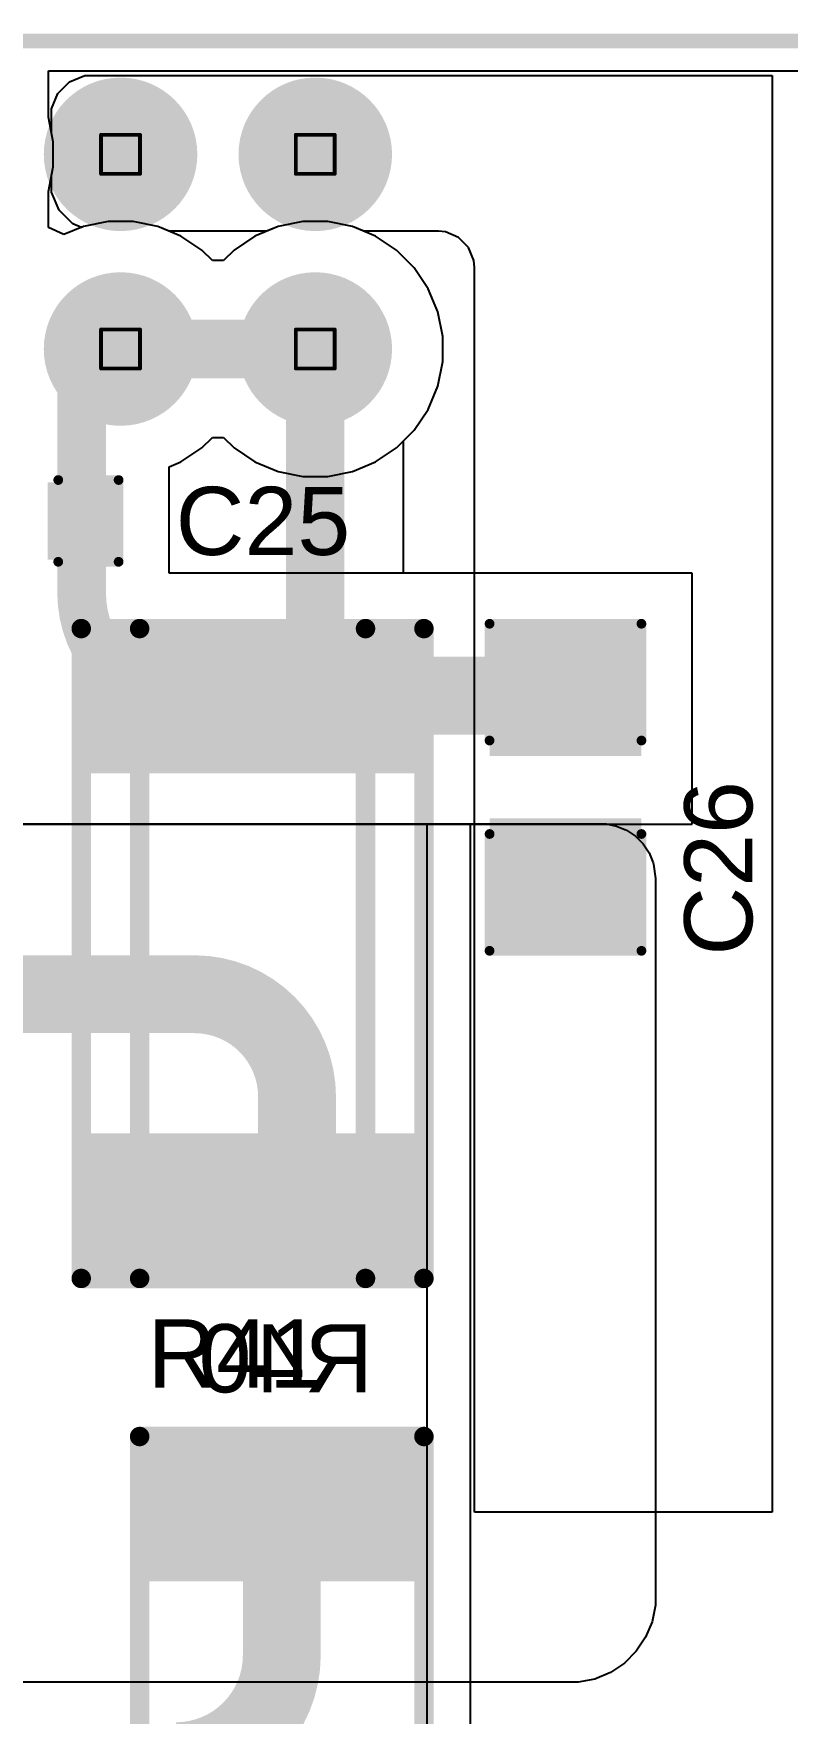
# Model space of a CAD drawing. Header units: inches. Extents: x 0 to 276, y 0 to 124.
# Drawn here: x 65.3 to 75.13, y 42.93 to 64.85 of the extents above; entities that cross this region are included whole.
import ezdxf

# ---------------------------------------------------------------- set-up
doc = ezdxf.new("R2010")
doc.units = ezdxf.units.IN
for name, color, linetype in [('Board Outline', 216, 'Continuous'), ('Bottom Layer', 5, 'Continuous'), ('Bottom Overlay', 54, 'Continuous'), ('Bottom Paste', 16, 'Continuous'), ('Bottom Solder', 6, 'Continuous'), ('Drill Drawing', 1, 'Continuous'), ('Multi-Layer', 9, 'Continuous'), ('Pad Holes', 156, 'Continuous'), ('Top Layer', 1, 'Continuous'), ('Top Overlay', 2, 'Continuous'), ('Top Paste', 8, 'Continuous'), ('Top Solder', 216, 'Continuous')]:
    doc.layers.add(name, color=color, linetype=linetype)
doc.styles.add('Arial', font='', dxfattribs={"height": 0.2})
doc.styles.get('Arial').set_extended_font_data('Arial')

# ---------------------------------------------------------------- blocks, each defined once
blk = doc.blocks.new('SFH11_PBPC_D12_RA_BK_10')
at = {"layer": 'Bottom Layer'}
h = blk.add_hatch(color=5, dxfattribs=at)
edge = h.paths.add_edge_path()
edge.add_arc((-13.97, 1.27000254), 0.8999982, 0, 360)
h = blk.add_hatch(color=5, dxfattribs=at)
edge = h.paths.add_edge_path()
edge.add_arc((-11.43, 1.27000254), 0.8999982, 0, 360)
h = blk.add_hatch(color=5, dxfattribs=at)
edge = h.paths.add_edge_path()
edge.add_arc((-13.97, -1.26999492), 0.8999982, 0, 360)
h = blk.add_hatch(color=5, dxfattribs=at)
edge = h.paths.add_edge_path()
edge.add_arc((-11.42999746, -1.26999492), 0.8999982, 0, 360)
at = {"layer": 'Bottom Solder'}
h = blk.add_hatch(color=6, dxfattribs=at)
edge = h.paths.add_edge_path()
edge.add_arc((-13.97, 1.27000254), 1.0015982, 0, 360)
h = blk.add_hatch(color=6, dxfattribs=at)
edge = h.paths.add_edge_path()
edge.add_arc((-11.43, 1.27000254), 1.0015982, 0, 360)
h = blk.add_hatch(color=6, dxfattribs=at)
edge = h.paths.add_edge_path()
edge.add_arc((-13.97, -1.26999492), 1.0015982, 0, 360)
h = blk.add_hatch(color=6, dxfattribs=at)
edge = h.paths.add_edge_path()
edge.add_arc((-11.42999746, -1.26999492), 1.0015982, 0, 360)
at = {"layer": 'Multi-Layer'}
h = blk.add_hatch(color=9, dxfattribs=at)
edge = h.paths.add_edge_path()
edge.add_arc((-13.97, 1.27000254), 0.8999982, 0, 360)
h = blk.add_hatch(color=9, dxfattribs=at)
edge = h.paths.add_edge_path()
edge.add_arc((-11.43, 1.27000254), 0.8999982, 0, 360)
h = blk.add_hatch(color=9, dxfattribs=at)
edge = h.paths.add_edge_path()
edge.add_arc((-13.97, -1.26999492), 0.8999982, 0, 360)
h = blk.add_hatch(color=9, dxfattribs=at)
edge = h.paths.add_edge_path()
edge.add_arc((-11.42999746, -1.26999492), 0.8999982, 0, 360)
at = {"layer": 'Pad Holes'}
h = blk.add_hatch(color=7, dxfattribs=at)
edge = h.paths.add_edge_path()
edge.add_arc((-13.97, 1.27000254), 0.50999898, 0, 360)
h = blk.add_hatch(color=7, dxfattribs=at)
edge = h.paths.add_edge_path()
edge.add_arc((-11.43, 1.27000254), 0.50999898, 0, 360)
h = blk.add_hatch(color=7, dxfattribs=at)
edge = h.paths.add_edge_path()
edge.add_arc((-13.97, -1.26999492), 0.50999898, 0, 360)
h = blk.add_hatch(color=7, dxfattribs=at)
edge = h.paths.add_edge_path()
edge.add_arc((-11.42999746, -1.26999492), 0.50999898, 0, 360)
at = {"layer": 'Top Layer'}
h = blk.add_hatch(color=1, dxfattribs=at)
edge = h.paths.add_edge_path()
edge.add_arc((-13.97, 1.27000254), 0.8999982, 0, 360)
h = blk.add_hatch(color=1, dxfattribs=at)
edge = h.paths.add_edge_path()
edge.add_arc((-11.43, 1.27000254), 0.8999982, 0, 360)
h = blk.add_hatch(color=1, dxfattribs=at)
edge = h.paths.add_edge_path()
edge.add_arc((-13.97, -1.26999492), 0.8999982, 0, 360)
h = blk.add_hatch(color=1, dxfattribs=at)
edge = h.paths.add_edge_path()
edge.add_arc((-11.42999746, -1.26999492), 0.8999982, 0, 360)
at = {"layer": 'Top Solder'}
h = blk.add_hatch(color=216, dxfattribs=at)
edge = h.paths.add_edge_path()
edge.add_arc((-13.97, 1.27000254), 1.0015982, 0, 360)
h = blk.add_hatch(color=216, dxfattribs=at)
edge = h.paths.add_edge_path()
edge.add_arc((-11.43, 1.27000254), 1.0015982, 0, 360)
h = blk.add_hatch(color=216, dxfattribs=at)
edge = h.paths.add_edge_path()
edge.add_arc((-13.97, -1.26999492), 1.0015982, 0, 360)
h = blk.add_hatch(color=216, dxfattribs=at)
edge = h.paths.add_edge_path()
edge.add_arc((-11.42999746, -1.26999492), 1.0015982, 0, 360)
blk = doc.blocks.new('RES_2512_12')
at = {"layer": 'Top Layer'}
for points in [[(-4.04999825, 1.70000041), (-2.44999891, 1.70000041), (-2.44999891, -1.70000041), (-4.04999825, -1.70000041)], [(2.45000145, 1.70000041), (4.050000789999999, 1.70000041), (4.050000789999999, -1.70000041), (2.45000145, -1.70000041)]]:
    blk.add_hatch(color=1, dxfattribs=at).paths.add_polyline_path(points)
at = {"layer": 'Top Paste'}
for points in [[(-4.04999825, 1.70000041), (-2.44999891, 1.70000041), (-2.44999891, -1.70000041), (-4.04999825, -1.70000041)], [(2.45000145, 1.70000041), (4.050000789999999, 1.70000041), (4.050000789999999, -1.70000041), (2.45000145, -1.70000041)]]:
    blk.add_hatch(color=8, dxfattribs=at).paths.add_polyline_path(points)
at = {"layer": 'Top Solder'}
for points in [[(-4.15159825, 1.80160041), (-2.34839891, 1.80160041), (-2.34839891, -1.80160041), (-4.15159825, -1.80160041)], [(2.34840145, 1.80160041), (4.15160079, 1.80160041), (4.15160079, -1.80160041), (2.34840145, -1.80160041)]]:
    blk.add_hatch(color=216, dxfattribs=at).paths.add_polyline_path(points)
at = {"layer": 'Top Overlay'}
for points in [[(-4.2418, 1.8542, 0.254, 0.254, 0), (-4.2418, -1.8542, 0.254, 0.254, 0)], [(-4.2418, 1.8542, 0.254, 0.254, 0), (4.236557439999999, 1.8542, 0.254, 0.254, 0)], [(4.236557439999999, 1.8542, 0.254, 0.254, 0), (4.236557439999999, -1.8542, 0.254, 0.254, 0)], [(-4.2418, -1.8542, 0.254, 0.254, 0), (4.236557439999999, -1.8542, 0.254, 0.254, 0)]]:
    blk.add_lwpolyline(points, format="xyseb", dxfattribs=at)
for points in [[(-4.3053, 1.8542, 0.127, 0.127, 1), (-4.1783, 1.8542, 0.127, 0.127, 1)], [(-4.3053, 1.8542, 0.127, 0.127, 1), (-4.1783, 1.8542, 0.127, 0.127, 1)], [(4.17305744, 1.8542, 0.127, 0.127, 1), (4.30005744, 1.8542, 0.127, 0.127, 1)], [(4.17305744, 1.8542, 0.127, 0.127, 1), (4.30005744, 1.8542, 0.127, 0.127, 1)], [(-4.3053, -1.8542, 0.127, 0.127, 1), (-4.1783, -1.8542, 0.127, 0.127, 1)], [(-4.3053, -1.8542, 0.127, 0.127, 1), (-4.1783, -1.8542, 0.127, 0.127, 1)], [(4.17305744, -1.8542, 0.127, 0.127, 1), (4.30005744, -1.8542, 0.127, 0.127, 1)], [(4.17305744, -1.8542, 0.127, 0.127, 1), (4.30005744, -1.8542, 0.127, 0.127, 1)]]:
    blk.add_lwpolyline(points, format="xyseb", close=True, dxfattribs=at)
blk = doc.blocks.new('RES_2512_B_13')
at = {"layer": 'Bottom Layer'}
for points in [[(-4.04999825, 1.70000041), (-2.44999891, 1.70000041), (-2.44999891, -1.70000041), (-4.04999825, -1.70000041)], [(2.45000145, 1.70000041), (4.050000789999999, 1.70000041), (4.050000789999999, -1.70000041), (2.45000145, -1.70000041)]]:
    blk.add_hatch(color=5, dxfattribs=at).paths.add_polyline_path(points)
at = {"layer": 'Bottom Paste'}
for points in [[(-4.04999825, 1.70000041), (-2.44999891, 1.70000041), (-2.44999891, -1.70000041), (-4.04999825, -1.70000041)], [(2.45000145, 1.70000041), (4.050000789999999, 1.70000041), (4.050000789999999, -1.70000041), (2.45000145, -1.70000041)]]:
    blk.add_hatch(color=16, dxfattribs=at).paths.add_polyline_path(points)
at = {"layer": 'Bottom Solder'}
for points in [[(-4.15159825, 1.80160041), (-2.34839891, 1.80160041), (-2.34839891, -1.80160041), (-4.15159825, -1.80160041)], [(2.34840145, 1.80160041), (4.15160079, 1.80160041), (4.15160079, -1.80160041), (2.34840145, -1.80160041)]]:
    blk.add_hatch(color=6, dxfattribs=at).paths.add_polyline_path(points)
at = {"layer": 'Bottom Overlay'}
for points in [[(-4.2418, 1.8542, 0.254, 0.254, 0), (-4.2418, -1.8542, 0.254, 0.254, 0)], [(-4.2418, 1.8542, 0.254, 0.254, 0), (4.236557439999999, 1.8542, 0.254, 0.254, 0)], [(4.236557439999999, 1.8542, 0.254, 0.254, 0), (4.236557439999999, -1.8542, 0.254, 0.254, 0)], [(-4.2418, -1.8542, 0.254, 0.254, 0), (4.236557439999999, -1.8542, 0.254, 0.254, 0)]]:
    blk.add_lwpolyline(points, format="xyseb", dxfattribs=at)
for points in [[(-4.3053, 1.8542, 0.127, 0.127, 1), (-4.1783, 1.8542, 0.127, 0.127, 1)], [(-4.3053, 1.8542, 0.127, 0.127, 1), (-4.1783, 1.8542, 0.127, 0.127, 1)], [(4.17305744, 1.8542, 0.127, 0.127, 1), (4.30005744, 1.8542, 0.127, 0.127, 1)], [(4.17305744, 1.8542, 0.127, 0.127, 1), (4.30005744, 1.8542, 0.127, 0.127, 1)], [(-4.3053, -1.8542, 0.127, 0.127, 1), (-4.1783, -1.8542, 0.127, 0.127, 1)], [(-4.3053, -1.8542, 0.127, 0.127, 1), (-4.1783, -1.8542, 0.127, 0.127, 1)], [(4.17305744, -1.8542, 0.127, 0.127, 1), (4.30005744, -1.8542, 0.127, 0.127, 1)], [(4.17305744, -1.8542, 0.127, 0.127, 1), (4.30005744, -1.8542, 0.127, 0.127, 1)]]:
    blk.add_lwpolyline(points, format="xyseb", close=True, dxfattribs=at)
blk = doc.blocks.new('RES_2512_B_16')
at = {"layer": 'Bottom Layer'}
for points in [[(-4.04999825, 1.70000041), (-2.44999891, 1.70000041), (-2.44999891, -1.70000041), (-4.04999825, -1.70000041)], [(2.45000145, 1.70000041), (4.050000789999999, 1.70000041), (4.050000789999999, -1.70000041), (2.45000145, -1.70000041)]]:
    blk.add_hatch(color=5, dxfattribs=at).paths.add_polyline_path(points)
at = {"layer": 'Bottom Paste'}
for points in [[(-4.04999825, 1.70000041), (-2.44999891, 1.70000041), (-2.44999891, -1.70000041), (-4.04999825, -1.70000041)], [(2.45000145, 1.70000041), (4.050000789999999, 1.70000041), (4.050000789999999, -1.70000041), (2.45000145, -1.70000041)]]:
    blk.add_hatch(color=16, dxfattribs=at).paths.add_polyline_path(points)
at = {"layer": 'Bottom Solder'}
for points in [[(-4.15159825, 1.80160041), (-2.34839891, 1.80160041), (-2.34839891, -1.80160041), (-4.15159825, -1.80160041)], [(2.34840145, 1.80160041), (4.15160079, 1.80160041), (4.15160079, -1.80160041), (2.34840145, -1.80160041)]]:
    blk.add_hatch(color=6, dxfattribs=at).paths.add_polyline_path(points)
at = {"layer": 'Bottom Overlay'}
for points in [[(-4.2418, 1.8542, 0.254, 0.254, 0), (-4.2418, -1.8542, 0.254, 0.254, 0)], [(-4.2418, 1.8542, 0.254, 0.254, 0), (4.236557439999999, 1.8542, 0.254, 0.254, 0)], [(4.236557439999999, 1.8542, 0.254, 0.254, 0), (4.236557439999999, -1.8542, 0.254, 0.254, 0)], [(-4.2418, -1.8542, 0.254, 0.254, 0), (4.236557439999999, -1.8542, 0.254, 0.254, 0)]]:
    blk.add_lwpolyline(points, format="xyseb", dxfattribs=at)
for points in [[(-4.3053, 1.8542, 0.127, 0.127, 1), (-4.1783, 1.8542, 0.127, 0.127, 1)], [(-4.3053, 1.8542, 0.127, 0.127, 1), (-4.1783, 1.8542, 0.127, 0.127, 1)], [(4.17305744, 1.8542, 0.127, 0.127, 1), (4.30005744, 1.8542, 0.127, 0.127, 1)], [(4.17305744, 1.8542, 0.127, 0.127, 1), (4.30005744, 1.8542, 0.127, 0.127, 1)], [(-4.3053, -1.8542, 0.127, 0.127, 1), (-4.1783, -1.8542, 0.127, 0.127, 1)], [(-4.3053, -1.8542, 0.127, 0.127, 1), (-4.1783, -1.8542, 0.127, 0.127, 1)], [(4.17305744, -1.8542, 0.127, 0.127, 1), (4.30005744, -1.8542, 0.127, 0.127, 1)], [(4.17305744, -1.8542, 0.127, 0.127, 1), (4.30005744, -1.8542, 0.127, 0.127, 1)]]:
    blk.add_lwpolyline(points, format="xyseb", close=True, dxfattribs=at)
blk = doc.blocks.new('C___1206_30')
at = {"layer": 'Top Layer'}
for points in [[(-2.03199746, 0.889), (-0.50799746, 0.889), (-0.50799746, -0.889), (-2.03199746, -0.889)], [(0.50799746, 0.889), (2.03199746, 0.889), (2.03199746, -0.889), (0.50799746, -0.889)]]:
    blk.add_hatch(color=1, dxfattribs=at).paths.add_polyline_path(points)
at = {"layer": 'Top Paste'}
for points in [[(-2.03199746, 0.889), (-0.50799746, 0.889), (-0.50799746, -0.889), (-2.03199746, -0.889)], [(0.50799746, 0.889), (2.03199746, 0.889), (2.03199746, -0.889), (0.50799746, -0.889)]]:
    blk.add_hatch(color=8, dxfattribs=at).paths.add_polyline_path(points)
at = {"layer": 'Top Solder'}
for points in [[(-2.13359746, 0.9905999999999999), (-0.40639746, 0.9905999999999999), (-0.40639746, -0.9905999999999999), (-2.13359746, -0.9905999999999999)], [(0.40639746, 0.9905999999999999), (2.13359746, 0.9905999999999999), (2.13359746, -0.9905999999999999), (0.40639746, -0.9905999999999999)]]:
    blk.add_hatch(color=216, dxfattribs=at).paths.add_polyline_path(points)
at = {"layer": 'Top Overlay'}
for points in [[(-2.1336, 0.9905999999999999, 0.127, 0.127, 0), (-2.1336, -0.9905999999999999, 0.127, 0.127, 0)], [(-2.1336, 0.9905999999999999, 0.127, 0.127, 0), (-0.6096, 0.9905999999999999, 0.127, 0.127, 0)], [(0.6096, 0.9905999999999999, 0.127, 0.127, 0), (2.1336, 0.9905999999999999, 0.127, 0.127, 0)], [(2.1336, 0.9905999999999999, 0.127, 0.127, 0), (2.1336, -0.9905999999999999, 0.127, 0.127, 0)], [(-2.1336, -0.9905999999999999, 0.127, 0.127, 0), (-0.6096, -0.9905999999999999, 0.127, 0.127, 0)], [(0.6096, -0.9905999999999999, 0.127, 0.127, 0), (2.1336, -0.9905999999999999, 0.127, 0.127, 0)]]:
    blk.add_lwpolyline(points, format="xyseb", dxfattribs=at)
for points in [[(-2.16535, 0.9905999999999999, 0.0635, 0.0635, 1), (-2.10185, 0.9905999999999999, 0.0635, 0.0635, 1)], [(-2.16535, 0.9905999999999999, 0.0635, 0.0635, 1), (-2.10185, 0.9905999999999999, 0.0635, 0.0635, 1)], [(-0.64135, 0.9905999999999999, 0.0635, 0.0635, 1), (-0.57785, 0.9905999999999999, 0.0635, 0.0635, 1)], [(0.57785, 0.9905999999999999, 0.0635, 0.0635, 1), (0.64135, 0.9905999999999999, 0.0635, 0.0635, 1)], [(2.10185, 0.9905999999999999, 0.0635, 0.0635, 1), (2.16535, 0.9905999999999999, 0.0635, 0.0635, 1)], [(2.10185, 0.9905999999999999, 0.0635, 0.0635, 1), (2.16535, 0.9905999999999999, 0.0635, 0.0635, 1)], [(-2.16535, -0.9905999999999999, 0.0635, 0.0635, 1), (-2.10185, -0.9905999999999999, 0.0635, 0.0635, 1)], [(-2.16535, -0.9905999999999999, 0.0635, 0.0635, 1), (-2.10185, -0.9905999999999999, 0.0635, 0.0635, 1)], [(-0.64135, -0.9905999999999999, 0.0635, 0.0635, 1), (-0.57785, -0.9905999999999999, 0.0635, 0.0635, 1)], [(0.57785, -0.9905999999999999, 0.0635, 0.0635, 1), (0.64135, -0.9905999999999999, 0.0635, 0.0635, 1)], [(2.10185, -0.9905999999999999, 0.0635, 0.0635, 1), (2.16535, -0.9905999999999999, 0.0635, 0.0635, 1)], [(2.10185, -0.9905999999999999, 0.0635, 0.0635, 1), (2.16535, -0.9905999999999999, 0.0635, 0.0635, 1)]]:
    blk.add_lwpolyline(points, format="xyseb", close=True, dxfattribs=at)
blk = doc.blocks.new('C___0603_31')
at = {"layer": 'Top Layer'}
for points in [[(-0.3809999999999999, 0.4445), (-0.3809999999999999, -0.4445), (-1.143, -0.4445), (-1.143, 0.4445)], [(1.143, 0.4445), (1.143, -0.4445), (0.3809999999999999, -0.4445), (0.3809999999999999, 0.4445)]]:
    blk.add_hatch(color=1, dxfattribs=at).paths.add_polyline_path(points)
at = {"layer": 'Top Paste'}
for points in [[(-0.3809999999999999, 0.4445), (-0.3809999999999999, -0.4445), (-1.143, -0.4445), (-1.143, 0.4445)], [(1.143, 0.4445), (1.143, -0.4445), (0.3809999999999999, -0.4445), (0.3809999999999999, 0.4445)]]:
    blk.add_hatch(color=8, dxfattribs=at).paths.add_polyline_path(points)
at = {"layer": 'Top Solder'}
for points in [[(-0.3210001199999999, 0.50449988), (-0.3210001199999999, -0.50449988), (-1.20299988, -0.50449988), (-1.20299988, 0.50449988)], [(1.20299988, 0.50449988), (1.20299988, -0.50449988), (0.3210001199999999, -0.50449988), (0.3210001199999999, 0.50449988)]]:
    blk.add_hatch(color=216, dxfattribs=at).paths.add_polyline_path(points)
at = {"layer": 'Top Overlay'}
for points in [[(-1.2446, 0.5334, 0.127, 0.127, 0), (-1.2446, -0.5334, 0.127, 0.127, 0)], [(-0.4571999999999999, 0.5334, 0.127, 0.127, 0), (-1.2446, 0.5334, 0.127, 0.127, 0)], [(1.2446, 0.5334, 0.127, 0.127, 0), (0.4571999999999999, 0.5334, 0.127, 0.127, 0)], [(1.2446, 0.5334, 0.127, 0.127, 0), (1.2446, -0.5334, 0.127, 0.127, 0)], [(-0.4571999999999999, -0.5334, 0.127, 0.127, 0), (-1.2446, -0.5334, 0.127, 0.127, 0)], [(1.2446, -0.5334, 0.127, 0.127, 0), (0.4571999999999999, -0.5334, 0.127, 0.127, 0)]]:
    blk.add_lwpolyline(points, format="xyseb", dxfattribs=at)
for points in [[(-1.27635, 0.5334, 0.0635, 0.0635, 1), (-1.21285, 0.5334, 0.0635, 0.0635, 1)], [(-1.27635, 0.5334, 0.0635, 0.0635, 1), (-1.21285, 0.5334, 0.0635, 0.0635, 1)], [(-0.4889499999999999, 0.5334, 0.0635, 0.0635, 1), (-0.42545, 0.5334, 0.0635, 0.0635, 1)], [(0.42545, 0.5334, 0.0635, 0.0635, 1), (0.4889499999999999, 0.5334, 0.0635, 0.0635, 1)], [(1.21285, 0.5334, 0.0635, 0.0635, 1), (1.27635, 0.5334, 0.0635, 0.0635, 1)], [(1.21285, 0.5334, 0.0635, 0.0635, 1), (1.27635, 0.5334, 0.0635, 0.0635, 1)], [(-1.27635, -0.5334, 0.0635, 0.0635, 1), (-1.21285, -0.5334, 0.0635, 0.0635, 1)], [(-1.27635, -0.5334, 0.0635, 0.0635, 1), (-1.21285, -0.5334, 0.0635, 0.0635, 1)], [(-0.4889499999999999, -0.5334, 0.0635, 0.0635, 1), (-0.42545, -0.5334, 0.0635, 0.0635, 1)], [(0.42545, -0.5334, 0.0635, 0.0635, 1), (0.4889499999999999, -0.5334, 0.0635, 0.0635, 1)], [(1.21285, -0.5334, 0.0635, 0.0635, 1), (1.27635, -0.5334, 0.0635, 0.0635, 1)], [(1.21285, -0.5334, 0.0635, 0.0635, 1), (1.27635, -0.5334, 0.0635, 0.0635, 1)]]:
    blk.add_lwpolyline(points, format="xyseb", close=True, dxfattribs=at)

msp = doc.modelspace()

# ---------------------------------------------------------------- linework, layer by layer
at = {"layer": 'Board Outline'}
msp.add_lwpolyline([(0.24999696, 64.75001528, 0.1905, 0.1905, 0), (109.7499964, 64.75001528, 0.1905, 0.1905, 0)], format="xyseb", dxfattribs=at)
at = {"layer": 'Bottom Layer'}
for p, q in [((65.48812912, 63.75480263999999), (65.48812912, 64.36156292)), ((65.48812912, 64.36156292), (109.36154404, 64.36156292)), ((65.61245704, 64.06429148), (65.76482401999999, 64.21665845999999)), ((65.76482401999999, 64.21665845999999), (65.96389905999999, 64.29911956)), ((65.96389905999999, 64.29911956), (66.07164078, 64.29911956)), ((66.07164078, 64.29911956), (74.92999492, 64.29908653999999)), ((74.92999492, 64.29908653999999), (74.93000253999999, 45.5547476)), ((65.52999847999999, 63.86521644), (65.61245704, 64.06429148)), ((65.52999847999999, 63.54431792), (65.52999847999999, 63.86521644)), ((65.55199996, 63.43370854), (65.48812912, 63.75480263999999)), ((65.55199996, 63.43370854), (65.52999847999999, 63.54431792)), ((65.55199996, 63.10632286), (65.55199996, 63.43370854)), ((65.55199996, 63.10632286), (65.55199996, 63.43370854)), ((65.48812912, 62.78522876), (65.55199996, 63.10632286)), ((65.52998578, 62.77804055999999), (65.52999593999999, 62.90517518)), ((65.52999593999999, 62.99570586), (65.55199996, 63.10632286)), ((65.52999593999999, 62.90517518), (65.52999593999999, 62.99570586)), ((65.48812912, 62.31373618), (65.48812912, 62.78522876)), ((65.62727794, 62.54312357999999), (65.52998578, 62.77804055999999)), ((65.80706676, 62.36332459999999), (65.62727794, 62.54312357999999)), ((65.69133166, 62.22298452), (65.48812912, 62.31373618)), ((65.94521482, 62.32814559999999), (65.69133166, 62.22298452)), ((65.91860578, 62.31712453999999), (65.80706676, 62.36332459999999)), ((65.94521482, 62.32814559999999), (65.91860578, 62.31712453999999)), ((66.26630892, 62.39201643999999), (65.94521482, 62.32814559999999)), ((66.26630892, 62.39201643999999), (65.94521482, 62.32814559999999)), ((66.5936946, 62.39201643999999), (66.26630892, 62.39201643999999)), ((66.5936946, 62.39201643999999), (66.26630892, 62.39201643999999)), ((66.9147887, 62.32814559999999), (66.5936946, 62.39201643999999)), ((66.9147887, 62.32814559999999), (66.5936946, 62.39201643999999)), ((67.21725190000001, 62.20286263999999), (66.9147887, 62.32814559999999)), ((67.06477061999999, 62.26602227999999), (66.9147887, 62.32814559999999)), ((68.33522782, 62.26601974), (67.06477061999999, 62.26602227999999)), ((68.48521482, 62.32814559999999), (68.18275161999999, 62.20286263999999)), ((68.48521482, 62.32814559999999), (68.33522782, 62.26601974)), ((68.80630891999999, 62.39201643999999), (68.48521482, 62.32814559999999)), ((68.80630891999999, 62.39201643999999), (68.48521482, 62.32814559999999)), ((69.1336946, 62.39201643999999), (68.80630891999999, 62.39201643999999)), ((69.1336946, 62.39201643999999), (68.80630891999999, 62.39201643999999)), ((69.4547887, 62.32814559999999), (69.1336946, 62.39201643999999)), ((69.4547887, 62.32814559999999), (69.1336946, 62.39201643999999)), ((69.75725189999999, 62.20286263999999), (69.4547887, 62.32814559999999)), ((69.60477823999999, 62.26601719999999), (69.4547887, 62.32814559999999)), ((70.57597518, 62.26601719999999), (69.60477823999999, 62.26601719999999)), ((70.66801969999999, 62.25695447999999), (70.57597518, 62.26601719999999)), ((70.8380981, 62.1865025), (70.66801969999999, 62.25695447999999)), ((67.48946369999999, 62.02097578), (67.21725190000001, 62.20286263999999)), ((68.18275161999999, 62.20286263999999), (67.91053982, 62.02097578)), ((70.0294637, 62.02097578), (69.75725189999999, 62.20286263999999)), ((70.9682604, 62.05632241999999), (70.8380981, 62.1865025)), ((71.03869206, 61.88623639999999), (70.9682604, 62.05632241999999)), ((67.62755842, 61.88288106), (67.48946369999999, 62.02097578)), ((67.7724451, 61.88288106), (67.62755842, 61.88288106)), ((67.91053982, 62.02097578), (67.7724451, 61.88288106)), ((70.2609593, 61.78948017999999), (70.0294637, 62.02097578)), ((71.04771414, 61.79447382), (71.03869206, 61.88623639999999)), ((70.44284615999999, 61.51726837999999), (70.2609593, 61.78948017999999)), ((71.04777763999999, 61.79421982), (71.04771414, 61.79447382)), ((71.04778272, 61.79421728000001), (71.04777763999999, 61.79421982)), ((71.04778017999999, 61.79421473999999), (71.04778272, 61.79421728000001)), ((71.04778017999999, 45.55475268), (71.04778017999999, 61.79421473999999)), ((70.56812912, 61.21480518), (70.44284615999999, 61.51726837999999)), ((70.63199995999999, 60.89371107999999), (70.56812912, 61.21480518)), ((70.63199995999999, 60.5663254), (70.63199995999999, 60.89371107999999)), ((70.56812912, 60.24523129999999), (70.63199995999999, 60.5663254)), ((70.44284615999999, 59.9427681), (70.56812912, 60.24523129999999)), ((70.2609593, 59.6705563), (70.44284615999999, 59.9427681)), ((70.12286458, 59.53246158), (70.2609593, 59.6705563)), ((70.12286458, 57.80614549999999), (70.12286458, 59.53246158)), ((73.88514814, 57.80614549999999), (70.12286458, 57.80614549999999)), ((73.88514814, 54.5317172), (73.88514814, 57.80614549999999)), ((70.42516522, 54.53181372), (70.42516522, 37.49279522)), ((70.99526568, 54.53181372), (70.42516522, 54.53181372)), ((70.99526568, 37.49279522), (70.99526568, 54.53181372)), ((70.99526568, 47.11679172), (70.99526568, 54.5317172)), ((70.99526568, 54.5317172), (73.88514814, 54.5317172)), ((70.99526568, 43.99279492), (70.99526568, 47.11679172)), ((74.93000253999999, 45.5547476), (71.04778017999999, 45.55475268)), ((70.99526568, 37.49279522), (70.99526568, 43.99279492))]:
    msp.add_line(p, q, dxfattribs=at)
for points in [[(66.548, 60.73001823999999, 0.7619999999999999, 0.7619999999999999, 0), (68.97000175999999, 60.73001823999999, 0.7619999999999999, 0.7619999999999999, 0)], [(68.97000175999999, 56.70519774, 0.7619999999999999, 0.7619999999999999, 0), (68.97000175999999, 60.73001823999999, 0.7619999999999999, 0.7619999999999999, 0)], [(68.97000175999999, 60.73001823999999, 0.7619999999999999, 0.7619999999999999, 0), (69.08799237999999, 60.73001823999999, 0.7619999999999999, 0.7619999999999999, 0)], [(68.39503974, 56.28461945999999, 0.7619999999999999, 0.7619999999999999, 0), (68.97000175999999, 56.70519774, 0.7619999999999999, 0.7619999999999999, 0)], [(68.13677, 56.0956968, 0.7619999999999999, 0.7619999999999999, 0), (68.39503974, 56.28461945999999, 0.7619999999999999, 0.7619999999999999, 0)], [(64.98126957999999, 52.31211279999999, 1.016, 1.016, -0.4142135623730951), (63.5, 53.79338237999999, 1.016, 1.016, 0)], [(64.98126957999999, 52.31211279999999, 1.016, 1.016, 0), (67.39353044, 52.31211279999999, 1.016, 1.016, 0)], [(67.39353044, 52.31211279999999, 1.016, 1.016, -0.4142135623730951), (68.7324, 50.97324324, 1.016, 1.016, 0)], [(68.7324, 49.5956971, 1.016, 1.016, 0), (68.7324, 50.97324324, 1.016, 1.016, 0)], [(68.53323352, 43.68583592, 1.016, 1.016, 0), (68.53323352, 45.55475268, 1.016, 1.016, 0)], [(68.53323352, 43.68583592, 1.016, 1.016, -0.4142135623730951), (67.15214916, 42.30475156, 1.016, 1.016, 0)]]:
    msp.add_lwpolyline(points, format="xyseb", dxfattribs=at)
for points in [[(66.35749999999999, 60.73001823999999, 0.3809999999999999, 0.3809999999999999, 1), (66.7385, 60.73001823999999, 0.3809999999999999, 0.3809999999999999, 1)], [(68.77950176, 60.73001823999999, 0.3809999999999999, 0.3809999999999999, 1), (69.16050176, 60.73001823999999, 0.3809999999999999, 0.3809999999999999, 1)], [(68.77950176, 60.73001823999999, 0.3809999999999999, 0.3809999999999999, 1), (69.16050176, 60.73001823999999, 0.3809999999999999, 0.3809999999999999, 1)], [(68.77950176, 60.73001823999999, 0.3809999999999999, 0.3809999999999999, 1), (69.16050176, 60.73001823999999, 0.3809999999999999, 0.3809999999999999, 1)], [(68.89749237999999, 60.73001823999999, 0.3809999999999999, 0.3809999999999999, 1), (69.27849238, 60.73001823999999, 0.3809999999999999, 0.3809999999999999, 1)], [(68.77950176, 56.70519774, 0.3809999999999999, 0.3809999999999999, 1), (69.16050176, 56.70519774, 0.3809999999999999, 0.3809999999999999, 1)], [(68.77950176, 56.70519774, 0.3809999999999999, 0.3809999999999999, 1), (69.16050176, 56.70519774, 0.3809999999999999, 0.3809999999999999, 1)], [(68.20453974, 56.28461945999999, 0.3809999999999999, 0.3809999999999999, 1), (68.58553973999999, 56.28461945999999, 0.3809999999999999, 0.3809999999999999, 1)], [(68.20453974, 56.28461945999999, 0.3809999999999999, 0.3809999999999999, 1), (68.58553973999999, 56.28461945999999, 0.3809999999999999, 0.3809999999999999, 1)], [(67.94627, 56.0956968, 0.3809999999999999, 0.3809999999999999, 1), (68.32727, 56.0956968, 0.3809999999999999, 0.3809999999999999, 1)], [(64.72726958, 52.31211279999999, 0.508, 0.508, 1), (65.23526958, 52.31211279999999, 0.508, 0.508, 1)], [(64.72726958, 52.31211279999999, 0.508, 0.508, 1), (65.23526958, 52.31211279999999, 0.508, 0.508, 1)], [(67.13953044, 52.31211279999999, 0.508, 0.508, 1), (67.64753044, 52.31211279999999, 0.508, 0.508, 1)], [(67.13953044, 52.31211279999999, 0.508, 0.508, 1), (67.64753044, 52.31211279999999, 0.508, 0.508, 1)], [(68.4784, 50.97324324, 0.508, 0.508, 1), (68.9864, 50.97324324, 0.508, 0.508, 1)], [(68.4784, 50.97324324, 0.508, 0.508, 1), (68.9864, 50.97324324, 0.508, 0.508, 1)], [(68.4784, 49.5956971, 0.508, 0.508, 1), (68.9864, 49.5956971, 0.508, 0.508, 1)], [(68.27923351999999, 45.55475268, 0.508, 0.508, 1), (68.78723352, 45.55475268, 0.508, 0.508, 1)], [(68.27923351999999, 43.68583592, 0.508, 0.508, 1), (68.78723352, 43.68583592, 0.508, 0.508, 1)], [(68.27923351999999, 43.68583592, 0.508, 0.508, 1), (68.78723352, 43.68583592, 0.508, 0.508, 1)]]:
    msp.add_lwpolyline(points, format="xyseb", close=True, dxfattribs=at)
at = {"layer": 'Drill Drawing'}
for points in [[(66.17599922, 63.52401569999999, 0.0508, 0.0508, 0), (66.68399922, 63.52401569999999, 0.0508, 0.0508, 0)], [(66.17599922, 63.01601569999999, 0.0508, 0.0508, 0), (66.17599922, 63.52401569999999, 0.0508, 0.0508, 0)], [(66.68399922, 63.01601569999999, 0.0508, 0.0508, 0), (66.68399922, 63.52401569999999, 0.0508, 0.0508, 0)], [(68.71600176, 63.52401569999999, 0.0508, 0.0508, 0), (69.22400176, 63.52401569999999, 0.0508, 0.0508, 0)], [(68.71600176, 63.01601569999999, 0.0508, 0.0508, 0), (68.71600176, 63.52401569999999, 0.0508, 0.0508, 0)], [(69.22400176, 63.01601569999999, 0.0508, 0.0508, 0), (69.22400176, 63.52401569999999, 0.0508, 0.0508, 0)], [(66.17599922, 63.01601569999999, 0.0508, 0.0508, 0), (66.68399922, 63.01601569999999, 0.0508, 0.0508, 0)], [(68.71600176, 63.01601569999999, 0.0508, 0.0508, 0), (69.22400176, 63.01601569999999, 0.0508, 0.0508, 0)], [(66.17600175999999, 60.98401824, 0.0508, 0.0508, 0), (66.68400176, 60.98401824, 0.0508, 0.0508, 0)], [(66.17600175999999, 60.47601823999999, 0.0508, 0.0508, 0), (66.17600175999999, 60.98401824, 0.0508, 0.0508, 0)], [(66.68400176, 60.47601823999999, 0.0508, 0.0508, 0), (66.68400176, 60.98401824, 0.0508, 0.0508, 0)], [(68.71600176, 60.98401824, 0.0508, 0.0508, 0), (69.22400176, 60.98401824, 0.0508, 0.0508, 0)], [(68.71600176, 60.47601823999999, 0.0508, 0.0508, 0), (68.71600176, 60.98401824, 0.0508, 0.0508, 0)], [(69.22400176, 60.47601823999999, 0.0508, 0.0508, 0), (69.22400176, 60.98401824, 0.0508, 0.0508, 0)], [(66.17600175999999, 60.47601823999999, 0.0508, 0.0508, 0), (66.68400176, 60.47601823999999, 0.0508, 0.0508, 0)], [(68.71600176, 60.47601823999999, 0.0508, 0.0508, 0), (69.22400176, 60.47601823999999, 0.0508, 0.0508, 0)]]:
    msp.add_lwpolyline(points, format="xyseb", dxfattribs=at)
for points in [[(66.16329922, 63.52401569999999, 0.0254, 0.0254, 1), (66.18869921999999, 63.52401569999999, 0.0254, 0.0254, 1)], [(66.16329922, 63.52401569999999, 0.0254, 0.0254, 1), (66.18869921999999, 63.52401569999999, 0.0254, 0.0254, 1)], [(66.67129922, 63.52401569999999, 0.0254, 0.0254, 1), (66.69669922, 63.52401569999999, 0.0254, 0.0254, 1)], [(66.67129922, 63.52401569999999, 0.0254, 0.0254, 1), (66.69669922, 63.52401569999999, 0.0254, 0.0254, 1)], [(68.70330175999999, 63.52401569999999, 0.0254, 0.0254, 1), (68.72870176, 63.52401569999999, 0.0254, 0.0254, 1)], [(68.70330175999999, 63.52401569999999, 0.0254, 0.0254, 1), (68.72870176, 63.52401569999999, 0.0254, 0.0254, 1)], [(69.21130176, 63.52401569999999, 0.0254, 0.0254, 1), (69.23670175999999, 63.52401569999999, 0.0254, 0.0254, 1)], [(69.21130176, 63.52401569999999, 0.0254, 0.0254, 1), (69.23670175999999, 63.52401569999999, 0.0254, 0.0254, 1)], [(66.16329922, 63.01601569999999, 0.0254, 0.0254, 1), (66.18869921999999, 63.01601569999999, 0.0254, 0.0254, 1)], [(66.16329922, 63.01601569999999, 0.0254, 0.0254, 1), (66.18869921999999, 63.01601569999999, 0.0254, 0.0254, 1)], [(66.67129922, 63.01601569999999, 0.0254, 0.0254, 1), (66.69669922, 63.01601569999999, 0.0254, 0.0254, 1)], [(66.67129922, 63.01601569999999, 0.0254, 0.0254, 1), (66.69669922, 63.01601569999999, 0.0254, 0.0254, 1)], [(68.70330175999999, 63.01601569999999, 0.0254, 0.0254, 1), (68.72870176, 63.01601569999999, 0.0254, 0.0254, 1)], [(68.70330175999999, 63.01601569999999, 0.0254, 0.0254, 1), (68.72870176, 63.01601569999999, 0.0254, 0.0254, 1)], [(69.21130176, 63.01601569999999, 0.0254, 0.0254, 1), (69.23670175999999, 63.01601569999999, 0.0254, 0.0254, 1)], [(69.21130176, 63.01601569999999, 0.0254, 0.0254, 1), (69.23670175999999, 63.01601569999999, 0.0254, 0.0254, 1)], [(66.16330176, 60.98401824, 0.0254, 0.0254, 1), (66.18870176, 60.98401824, 0.0254, 0.0254, 1)], [(66.16330176, 60.98401824, 0.0254, 0.0254, 1), (66.18870176, 60.98401824, 0.0254, 0.0254, 1)], [(66.67130175999999, 60.98401824, 0.0254, 0.0254, 1), (66.69670176, 60.98401824, 0.0254, 0.0254, 1)], [(66.67130175999999, 60.98401824, 0.0254, 0.0254, 1), (66.69670176, 60.98401824, 0.0254, 0.0254, 1)], [(68.70330175999999, 60.98401824, 0.0254, 0.0254, 1), (68.72870176, 60.98401824, 0.0254, 0.0254, 1)], [(68.70330175999999, 60.98401824, 0.0254, 0.0254, 1), (68.72870176, 60.98401824, 0.0254, 0.0254, 1)], [(69.21130176, 60.98401824, 0.0254, 0.0254, 1), (69.23670175999999, 60.98401824, 0.0254, 0.0254, 1)], [(69.21130176, 60.98401824, 0.0254, 0.0254, 1), (69.23670175999999, 60.98401824, 0.0254, 0.0254, 1)], [(66.16330176, 60.47601823999999, 0.0254, 0.0254, 1), (66.18870176, 60.47601823999999, 0.0254, 0.0254, 1)], [(66.16330176, 60.47601823999999, 0.0254, 0.0254, 1), (66.18870176, 60.47601823999999, 0.0254, 0.0254, 1)], [(66.67130175999999, 60.47601823999999, 0.0254, 0.0254, 1), (66.69670176, 60.47601823999999, 0.0254, 0.0254, 1)], [(66.67130175999999, 60.47601823999999, 0.0254, 0.0254, 1), (66.69670176, 60.47601823999999, 0.0254, 0.0254, 1)], [(68.70330175999999, 60.47601823999999, 0.0254, 0.0254, 1), (68.72870176, 60.47601823999999, 0.0254, 0.0254, 1)], [(68.70330175999999, 60.47601823999999, 0.0254, 0.0254, 1), (68.72870176, 60.47601823999999, 0.0254, 0.0254, 1)], [(69.21130176, 60.47601823999999, 0.0254, 0.0254, 1), (69.23670175999999, 60.47601823999999, 0.0254, 0.0254, 1)], [(69.21130176, 60.47601823999999, 0.0254, 0.0254, 1), (69.23670175999999, 60.47601823999999, 0.0254, 0.0254, 1)]]:
    msp.add_lwpolyline(points, format="xyseb", close=True, dxfattribs=at)
at = {"layer": 'Top Layer'}
for p, q in [((65.48812912, 63.75480263999999), (65.48812912, 64.36156292)), ((65.48812912, 64.36156292), (109.36154404, 64.36156292)), ((65.55199996, 63.43370854), (65.48812912, 63.75480263999999)), ((65.55199996, 63.10632286), (65.55199996, 63.43370854)), ((65.48812912, 62.78522876), (65.55199996, 63.10632286)), ((65.48812912, 62.31373618), (65.48812912, 62.78522876)), ((65.69133166, 62.22298452), (65.48812912, 62.31373618)), ((65.94521482, 62.32814559999999), (65.69133166, 62.22298452)), ((66.26630892, 62.39201643999999), (65.94521482, 62.32814559999999)), ((66.5936946, 62.39201643999999), (66.26630892, 62.39201643999999)), ((66.9147887, 62.32814559999999), (66.5936946, 62.39201643999999)), ((67.21725190000001, 62.20286263999999), (66.9147887, 62.32814559999999)), ((68.48521482, 62.32814559999999), (68.18275161999999, 62.20286263999999)), ((68.80630891999999, 62.39201643999999), (68.48521482, 62.32814559999999)), ((69.1336946, 62.39201643999999), (68.80630891999999, 62.39201643999999)), ((69.4547887, 62.32814559999999), (69.1336946, 62.39201643999999)), ((69.75725189999999, 62.20286263999999), (69.4547887, 62.32814559999999)), ((67.48946369999999, 62.02097578), (67.21725190000001, 62.20286263999999)), ((68.18275161999999, 62.20286263999999), (67.91053982, 62.02097578)), ((70.0294637, 62.02097578), (69.75725189999999, 62.20286263999999)), ((67.62755842, 61.88288106), (67.48946369999999, 62.02097578)), ((67.7724451, 61.88288106), (67.62755842, 61.88288106)), ((67.91053982, 62.02097578), (67.7724451, 61.88288106)), ((70.2609593, 61.78948017999999), (70.0294637, 62.02097578)), ((70.44284615999999, 61.51726837999999), (70.2609593, 61.78948017999999)), ((70.56812912, 61.21480518), (70.44284615999999, 61.51726837999999)), ((70.63199995999999, 60.89371107999999), (70.56812912, 61.21480518)), ((70.63199995999999, 60.5663254), (70.63199995999999, 60.89371107999999)), ((70.56812912, 60.24523129999999), (70.63199995999999, 60.5663254)), ((70.44284615999999, 59.9427681), (70.56812912, 60.24523129999999)), ((70.2609593, 59.6705563), (70.44284615999999, 59.9427681)), ((70.0294637, 59.43906069999999), (70.2609593, 59.6705563)), ((67.21725190000001, 59.25717384), (67.48946369999999, 59.43906069999999)), ((67.48946369999999, 59.43906069999999), (67.62755842, 59.57715541999999)), ((67.62755842, 59.57715541999999), (67.7724451, 59.57715541999999)), ((67.7724451, 59.57715541999999), (67.91053982, 59.43906069999999)), ((67.91053982, 59.43906069999999), (68.18275161999999, 59.25717384)), ((69.75725189999999, 59.25717384), (70.0294637, 59.43906069999999)), ((67.06499668, 59.19410818), (67.21725190000001, 59.25717384)), ((67.06499668, 57.80614549999999), (67.06499668, 59.19410818)), ((68.18275161999999, 59.25717384), (68.48521482, 59.13189088)), ((69.4547887, 59.13189088), (69.75725189999999, 59.25717384)), ((68.48521482, 59.13189088), (68.80630891999999, 59.06802004)), ((68.80630891999999, 59.06802004), (69.1336946, 59.06802004)), ((69.1336946, 59.06802004), (69.4547887, 59.13189088)), ((73.88514814, 57.80614549999999), (67.06499668, 57.80614549999999)), ((73.88514814, 54.75814549999999), (73.88514814, 57.80614549999999)), ((73.88514814, 54.5317172), (73.88514814, 54.75814549999999)), ((56.82553023999999, 54.5317172), (73.88514814, 54.5317172)), ((57.50533075999999, 54.5338762), (65.30923437999999, 54.53387366)), ((65.30923437999999, 54.53387366), (65.30923437999999, 54.5336984)), ((65.30923437999999, 54.5336984), (70.23323266, 54.5336984)), ((70.23323266, 54.5336984), (70.23323266, 54.53387112)), ((70.23323266, 54.53387112), (72.69224222, 54.53387112)), ((72.69224222, 54.53387112), (72.76253926, 54.53387366)), ((72.76253926, 54.53387366), (72.90043585999999, 54.50644419999999)), ((72.90043585999999, 54.50644419999999), (73.03032891999999, 54.45263937999999)), ((73.03032891999999, 54.45263937999999), (73.14722988, 54.3745293)), ((73.14722988, 54.3745293), (73.24664548, 54.27511116)), ((73.24664548, 54.27511116), (73.32475556, 54.1582102)), ((73.32475556, 54.1582102), (73.37856038, 54.02831459999999)), ((73.37856038, 54.02831459999999), (73.38286059999999, 54.00668904)), ((73.38286059999999, 54.00668904), (73.40598476, 53.82019208)), ((73.40598476, 53.82012349999999), (73.40598222, 53.82012096)), ((73.40598222, 53.82012096), (73.40599492, 53.82011334)), ((73.40598476, 53.82019208), (73.40598476, 53.82012349999999)), ((73.40599492, 53.82011334), (73.40598983999999, 44.44998984)), ((73.40599238, 44.3401323), (73.36312988, 44.1246387)), ((73.40598983999999, 44.44998984), (73.40599238, 44.3401323)), ((73.36312988, 44.1246387), (73.27904826, 43.92164698)), ((73.27904826, 43.92164698), (73.15698094, 43.73896002)), ((73.15698094, 43.73896002), (73.00161675999999, 43.58359583999999)), ((72.8189298, 43.46152851999999), (72.61593807999999, 43.37744943999999)), ((73.00161675999999, 43.58359583999999), (72.8189298, 43.46152851999999)), ((72.2905844, 43.33458948), (50.67891312, 43.33458948)), ((72.40044194, 43.33458694), (72.2905844, 43.33458948)), ((72.61593807999999, 43.37744943999999), (72.40044194, 43.33458694))]:
    msp.add_line(p, q, dxfattribs=at)
for points in [[(65.92200684, 60.22202331999999, 0.635, 0.635, -0.4142135623730951), (66.43000176, 60.73001823999999, 0.635, 0.635, 0)], [(65.92199667999999, 60.22201316, 0.508, 0.508, -0.4142135623730951), (66.43000176, 60.73001823999999, 0.508, 0.508, 0)], [(66.43000176, 60.73001823999999, 0.7619999999999999, 0.7619999999999999, 0), (68.97000175999999, 60.73001823999999, 0.7619999999999999, 0.7619999999999999, 0)], [(65.92200684, 57.55121332, 0.635, 0.635, 0), (65.92200684, 60.22202331999999, 0.635, 0.635, 0)], [(65.92199667999999, 58.48719824, 0.508, 0.508, 0), (65.92199667999999, 60.22201316, 0.508, 0.508, 0)], [(66.33516832, 56.53532508, 0.635, 0.635, -0.1955727492239144), (65.92200684, 57.55121332, 0.635, 0.635, 0)], [(66.33516832, 56.53532508, 0.635, 0.635, 0), (66.33517086, 56.53532508, 0.635, 0.635, 0)], [(66.33517086, 56.53532508, 0.635, 0.635, 0), (67.77207426, 56.09846286, 0.635, 0.635, 0)], [(67.938777, 56.20708849999999, 1.016, 1.016, 0), (72.23414813999999, 56.20708849999999, 1.016, 1.016, 0)], [(67.77207426, 56.09846286, 0.635, 0.635, 0), (67.78117, 56.0956968, 0.635, 0.635, 0)]]:
    msp.add_lwpolyline(points, format="xyseb", dxfattribs=at)
for points in [[(66.23950176, 60.73001823999999, 0.3809999999999999, 0.3809999999999999, 1), (66.62050176, 60.73001823999999, 0.3809999999999999, 0.3809999999999999, 1)], [(66.27125176, 60.73001823999999, 0.3175, 0.3175, 1), (66.58875176, 60.73001823999999, 0.3175, 0.3175, 1)], [(66.30300175999999, 60.73001823999999, 0.254, 0.254, 1), (66.55700175999999, 60.73001823999999, 0.254, 0.254, 1)], [(68.77950176, 60.73001823999999, 0.3809999999999999, 0.3809999999999999, 1), (69.16050176, 60.73001823999999, 0.3809999999999999, 0.3809999999999999, 1)], [(65.76325684, 60.22202331999999, 0.3175, 0.3175, 1), (66.08075683999999, 60.22202331999999, 0.3175, 0.3175, 1)], [(65.76325684, 60.22202331999999, 0.3175, 0.3175, 1), (66.08075683999999, 60.22202331999999, 0.3175, 0.3175, 1)], [(65.79499668, 60.22201316, 0.254, 0.254, 1), (66.04899668, 60.22201316, 0.254, 0.254, 1)], [(65.79499668, 60.22201316, 0.254, 0.254, 1), (66.04899668, 60.22201316, 0.254, 0.254, 1)], [(65.79499668, 58.48719824, 0.254, 0.254, 1), (66.04899668, 58.48719824, 0.254, 0.254, 1)], [(65.76325684, 57.55121332, 0.3175, 0.3175, 1), (66.08075683999999, 57.55121332, 0.3175, 0.3175, 1)], [(65.76325684, 57.55121332, 0.3175, 0.3175, 1), (66.08075683999999, 57.55121332, 0.3175, 0.3175, 1)], [(66.17641832, 56.53532508, 0.3175, 0.3175, 1), (66.49391831999999, 56.53532508, 0.3175, 0.3175, 1)], [(66.17641832, 56.53532508, 0.3175, 0.3175, 1), (66.49391831999999, 56.53532508, 0.3175, 0.3175, 1)], [(66.17642086, 56.53532508, 0.3175, 0.3175, 1), (66.49392085999999, 56.53532508, 0.3175, 0.3175, 1)], [(66.17642086, 56.53532508, 0.3175, 0.3175, 1), (66.49392085999999, 56.53532508, 0.3175, 0.3175, 1)], [(67.684777, 56.20708849999999, 0.508, 0.508, 1), (68.19277699999999, 56.20708849999999, 0.508, 0.508, 1)], [(71.98014814, 56.20708849999999, 0.508, 0.508, 1), (72.48814813999999, 56.20708849999999, 0.508, 0.508, 1)], [(67.61332426, 56.09846286, 0.3175, 0.3175, 1), (67.93082426, 56.09846286, 0.3175, 0.3175, 1)], [(67.61332426, 56.09846286, 0.3175, 0.3175, 1), (67.93082426, 56.09846286, 0.3175, 0.3175, 1)], [(67.62242, 56.0956968, 0.3175, 0.3175, 1), (67.93991999999999, 56.0956968, 0.3175, 0.3175, 1)]]:
    msp.add_lwpolyline(points, format="xyseb", close=True, dxfattribs=at)

# ---------------------------------------------------------------- block references
for name, p, rotation in [('SFH11_PBPC_D12_RA_BK_10', (55.00000176, 62.00002077999999), 180), ('C___0603_31', (65.15999667999999, 58.48719824), 180), ('RES_2512_12', (67.77123352, 52.84569568), 90), ('RES_2512_B_13', (68.53323352, 52.84569568), 90), ('C___1206_30', (72.23414813999999, 55.01214803999999), 90), ('RES_2512_B_16', (68.53326654, 42.30479219999999), 90)]:
    msp.add_blockref(name, p, dxfattribs=dict(rotation=rotation))

# ---------------------------------------------------------------- texts
at = {"layer": 'Bottom Overlay', "style": 'Arial', "text_generation_flag": 2}
msp.add_text('R40', height=0.889, dxfattribs=at).set_placement((69.72618262, 47.11791186))
at = {"layer": 'Top Overlay', "style": 'Arial'}
for s, p in [('C25', (67.14865412, 58.04284301999999)), ('R41', (66.78116946, 47.18064477999999))]:
    msp.add_text(s, height=0.889, dxfattribs=at).set_placement(p)
msp.add_text('C26', height=0.889, rotation=90, dxfattribs=at).set_placement((74.67169215999999, 52.81522076))

doc.saveas('drawing.dxf')
